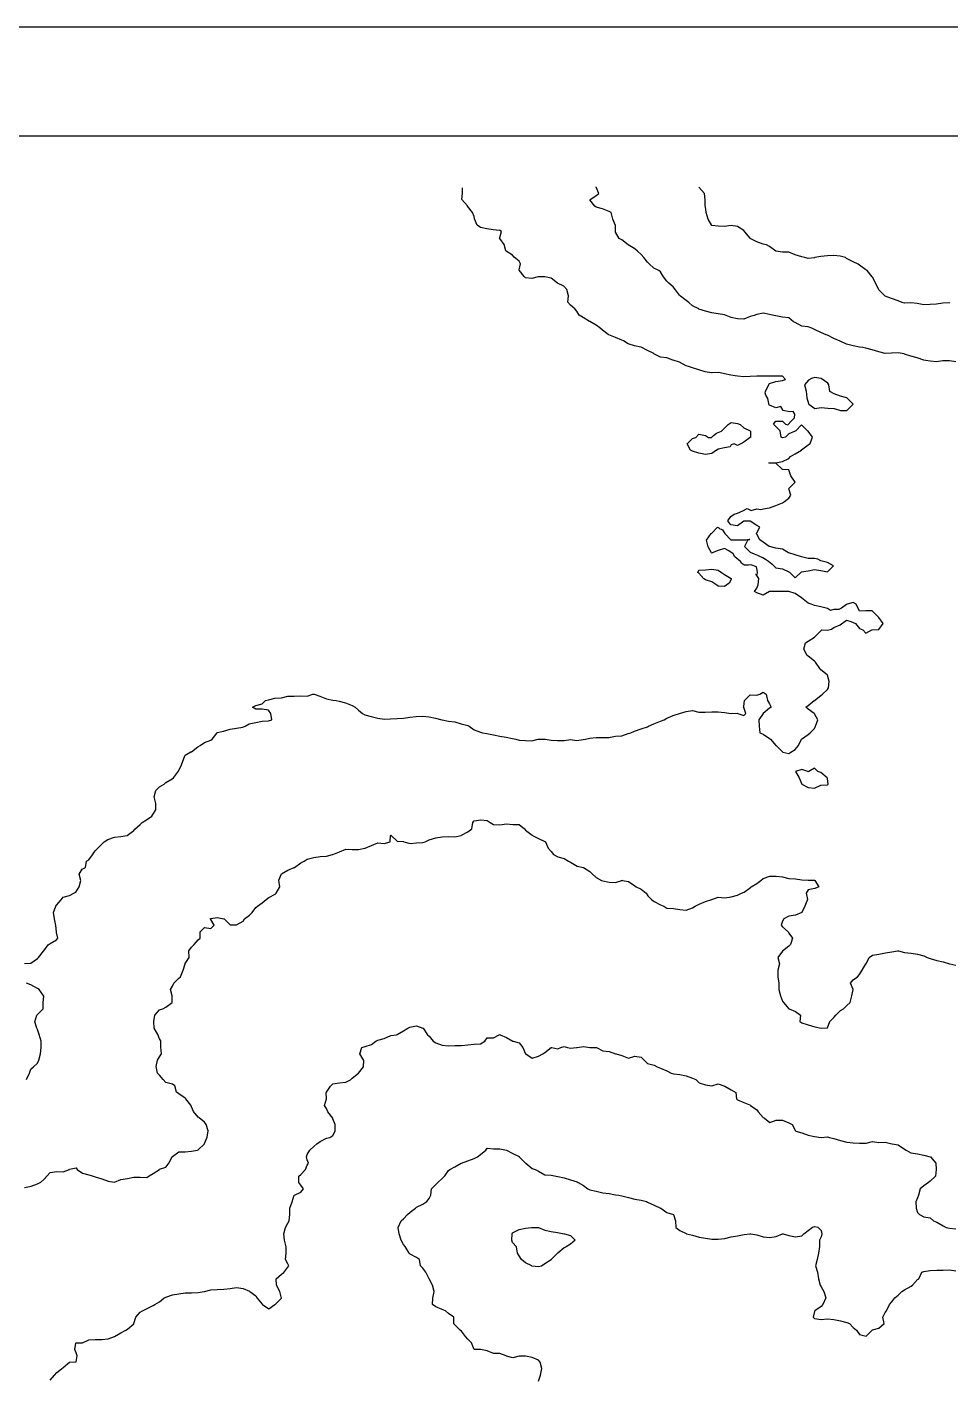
# Model space of a CAD drawing. Extents: x 597 to 1462, y 540 to 1101.
# Drawn here: x 739 to 879.6, y 895 to 1100.6 of the extents above; entities that cross this region are included whole.
import ezdxf

# ---------------------------------------------------------------- set-up
doc = ezdxf.new("R2010")
doc.units = 0
for name, color, linetype in [('Frame_Outer', 7, 'CONTINUOUS'), ('Gridlinescont', 7, 'CONTINUOUS'), ('TEST', 7, 'CONTINUOUS')]:
    doc.layers.add(name, color=color, linetype=linetype)

msp = doc.modelspace()

# ---------------------------------------------------------------- linework, layer by layer
at = {"layer": 'Frame_Outer', "color": 7}
msp.add_lwpolyline([(596.917639, 1100.637229), (1462.392328, 1100.637229), (1462.392328, 539.962512), (596.917639, 539.962512), (596.917639, 1100.637229), (1462.392328, 1100.637229), (1462.392328, 539.962512), (596.917639, 539.962512), (596.917639, 1100.637229), (1462.392328, 1100.637229), (1462.392328, 539.962512), (596.917639, 539.962512), (596.917639, 1100.637229)], close=True, dxfattribs=at)
at = {"layer": 'Gridlinescont', "color": 7}
msp.add_lwpolyline([(614.04912, 1084.06444), (1445.260818, 1084.06444), (1445.260818, 556.535283), (614.04912, 556.535283), (614.04912, 1084.06444)], close=True, dxfattribs=at)
at = {"layer": 'TEST', "color": 7}
for points in [[(851.540419, 1045.378516), (852.063687, 1046.310301), (853.042095, 1046.636409), (854.020446, 1046.76688), (854.509679, 1046.962545), (854.020446, 1047.45172), (853.042095, 1047.45172), (852.063687, 1047.45172), (851.085335, 1047.45172), (850.106927, 1047.45172), (849.128604, 1047.397562), (848.150281, 1047.35458), (847.171873, 1047.452341), (846.193436, 1047.615692), (845.215141, 1047.778534), (844.562869, 1047.941771), (844.236677, 1048.02322), (843.347254, 1047.941771), (843.258438, 1047.933869), (843.211476, 1047.941771), (842.27972, 1048.105093), (841.301396, 1048.431173), (840.322988, 1048.710657), (839.735938, 1048.920179), (839.344722, 1049.023303), (838.366314, 1049.572592), (837.387962, 1049.88885), (837.35545, 1049.897035), (836.408679, 1050.223171), (835.430215, 1050.332052), (834.45192, 1050.864775), (834.431317, 1050.876628), (833.4721, 1051.365917), (832.493777, 1051.844312), (832.461265, 1051.856165), (831.514438, 1052.065659), (830.53603, 1052.389763), (829.837191, 1052.834404), (829.557706, 1052.932222), (828.579383, 1053.32341), (827.600947, 1053.737317), (827.461049, 1053.812981), (826.622398, 1054.46514), (826.203072, 1054.791333), (825.644046, 1055.226096), (824.665638, 1055.757633), (824.653785, 1055.769487), (823.687484, 1056.37158), (823.076022, 1056.748008), (822.708992, 1057.33503), (822.429507, 1057.726246), (821.730668, 1058.269806), (821.339424, 1058.704654), (821.437242, 1059.683006), (821.171642, 1060.661414), (820.75243, 1061.15059), (819.773965, 1061.627658), (819.741453, 1061.639511), (818.794682, 1062.373289), (817.816274, 1062.58648), (816.837951, 1062.602284), (815.859599, 1062.338802), (814.881191, 1062.422622), (814.685527, 1062.618314), (813.90284, 1063.572734), (813.890986, 1063.597569), (813.90284, 1063.644559), (814.147555, 1064.5764), (813.90284, 1064.967532), (813.169062, 1065.554583), (812.924375, 1065.880747), (811.946024, 1066.509115), (811.899062, 1066.53395), (811.619549, 1067.512386), (810.967277, 1068.444115), (810.942442, 1068.491105), (810.967277, 1068.579892), (811.211992, 1069.469372), (810.967277, 1069.632609), (809.988869, 1069.714058), (809.010518, 1069.888782), (808.032222, 1070.092152), (807.542962, 1070.44778), (807.142743, 1071.426131), (807.053956, 1071.752267), (806.836729, 1072.404539), (806.075717, 1073.36909), (806.067532, 1073.380944), (805.178758, 1074.359352), (805.300706, 1075.314928), (805.286595, 1076.156768)], [(880.443248, 1049.637136), (879.46484, 1049.771785), (878.486517, 1049.779969), (877.508109, 1049.61961), (876.529757, 1049.719461), (875.877513, 1049.849988), (875.551349, 1049.89695), (874.572998, 1050.250518), (873.59459, 1050.472684), (872.616266, 1050.822188), (872.583754, 1050.830372), (871.636927, 1050.984606), (870.658519, 1050.943995), (869.680111, 1050.898613), (868.701759, 1051.129782), (867.723464, 1051.480838), (866.745028, 1051.725581), (866.25588, 1051.80703), (865.76662, 1051.881876), (864.788268, 1052.051322), (863.809973, 1052.333713), (862.831565, 1052.77827), (862.814914, 1052.786454), (861.85248, 1053.205808), (860.874128, 1053.675934), (860.678605, 1053.764693), (859.895833, 1054.090885), (858.917482, 1054.547408), (858.526265, 1054.743044), (857.939215, 1054.952538), (856.96092, 1055.069152), (855.982512, 1055.612684), (855.737769, 1055.721565), (855.003991, 1056.308503), (854.025639, 1056.455428), (853.047316, 1056.618722), (852.72118, 1056.700114), (852.068908, 1056.863436), (851.0905, 1057.026674), (850.112148, 1056.822909), (849.72096, 1056.70051), (849.133966, 1056.517234), (848.155558, 1056.113741), (847.17715, 1056.157514), (846.198827, 1056.374825), (845.465021, 1056.700905), (845.220334, 1056.776568), (844.242011, 1056.962327), (843.263603, 1057.120738), (842.285251, 1057.353572), (841.306843, 1057.672314), (841.282008, 1057.680216), (840.327476, 1058.169476), (839.768394, 1058.658624), (839.349152, 1058.984788), (838.510501, 1059.63706), (838.370575, 1059.800382), (837.759084, 1060.615609), (837.391998, 1061.034963), (836.739839, 1061.594045), (836.413674, 1061.920125), (835.924499, 1062.572369), (835.435323, 1063.355056), (835.190636, 1063.550692), (834.456858, 1063.917722), (833.75802, 1064.529213), (833.478507, 1064.808726), (832.934947, 1065.507536), (832.500155, 1065.996684), (831.941101, 1066.48586), (831.521832, 1066.852974), (830.543424, 1067.448435), (830.52762, 1067.465086), (829.565298, 1068.198864), (829.174054, 1068.443579), (828.587003, 1069.39035), (828.578819, 1069.422862), (828.578819, 1070.401213), (828.170443, 1071.379621), (827.937553, 1072.358029), (827.611502, 1072.5209), (826.633094, 1072.91697), (825.654742, 1073.173143), (825.437431, 1073.336465), (824.676504, 1074.301044), (824.66465, 1074.312898), (824.676504, 1074.324751), (825.654799, 1074.963222), (826.074153, 1075.289358), (825.654799, 1076.236186), (825.642946, 1076.268698)], [(879.553768, 1058.652612), (879.464981, 1058.640759), (878.486686, 1058.544183), (877.508222, 1058.408293), (876.529926, 1058.35975), (875.551518, 1058.327238), (874.573167, 1058.513392), (873.594759, 1058.641126), (872.616436, 1058.54455), (872.290243, 1058.653403), (871.638084, 1058.898089), (870.659676, 1059.265119), (869.681268, 1059.624021), (869.669415, 1059.632206), (868.703086, 1060.598535), (868.691232, 1060.610388), (868.268492, 1061.588711), (867.724988, 1062.547956), (867.708337, 1062.568559), (866.941652, 1063.54691), (866.746129, 1063.669282), (865.767664, 1064.362307), (865.572028, 1064.525544), (864.789369, 1064.881172), (863.811018, 1065.381496), (863.64778, 1065.503896), (862.83244, 1065.726061), (861.854032, 1065.829947), (860.875709, 1065.793343), (859.897301, 1065.701254), (858.950474, 1065.505617), (858.917962, 1065.493764), (857.939666, 1065.366115), (857.450378, 1065.505617), (856.961202, 1065.645515), (855.982907, 1065.925028), (855.004471, 1066.321183), (854.026147, 1066.346018), (853.047739, 1066.466725), (853.015227, 1066.487327), (852.068428, 1067.221133), (851.579252, 1067.46582), (851.090077, 1067.563582), (850.111669, 1067.910602), (849.133345, 1068.436184), (849.121492, 1068.444369), (848.293678, 1069.42272), (848.153667, 1069.618272), (847.175259, 1070.261287), (846.196908, 1070.390122), (845.218584, 1070.237948), (844.240176, 1070.31934), (843.261768, 1070.391815), (843.249915, 1070.4), (842.704605, 1071.378351), (842.40751, 1072.356759), (842.285223, 1073.246126), (842.27337, 1073.334913), (842.27337, 1074.313321), (842.145608, 1075.291673), (841.307041, 1076.253994)], [(863.862269, 1042.231879), (864.809096, 1043.178707), (863.862269, 1044.12559), (863.815307, 1044.158102), (862.883551, 1044.402817), (861.905227, 1044.745266), (861.252984, 1045.13651), (861.089633, 1046.114834), (860.926396, 1046.359577), (859.948073, 1047.06945), (859.859286, 1047.094286), (858.969834, 1047.257523), (858.480658, 1047.094286), (857.991426, 1046.849599), (857.40446, 1046.115793), (857.665488, 1045.137357), (857.746937, 1044.158949), (857.991652, 1043.269582), (858.038614, 1043.180767), (858.97037, 1042.528551), (859.948806, 1042.691478), (860.92713, 1042.59366), (861.905566, 1042.528382), (862.883861, 1042.233827), (863.862269, 1042.233827)], [(853.042575, 1018.25157), (854.020898, 1018.088333), (854.99925, 1017.630681), (855.088121, 1017.598169), (855.977488, 1016.708689), (856.866968, 1017.598169), (856.955755, 1017.623005), (857.934163, 1017.79485), (858.912515, 1017.990514), (859.89081, 1017.84359), (860.869218, 1017.645526), (861.801003, 1018.577311), (860.869218, 1019.066543), (859.89081, 1019.31123), (859.401662, 1019.555945), (858.912515, 1019.664798), (857.934163, 1019.69731), (856.955755, 1019.924414), (855.977319, 1020.256251), (854.999024, 1020.51979), (854.978422, 1020.536441), (854.019261, 1021.080001), (853.040853, 1021.270332), (852.062445, 1021.495771), (852.016245, 1021.516373), (851.08446, 1022.168645), (850.595285, 1022.494809), (850.106109, 1023.384176), (850.017237, 1023.472992), (850.106109, 1023.561835), (850.595285, 1024.45123), (850.106109, 1024.695945), (849.127701, 1025.340682), (848.149349, 1025.340682), (847.170941, 1024.670348), (846.192618, 1024.77762), (845.703442, 1025.429864), (846.192618, 1026.082136), (846.681766, 1026.408272), (847.170941, 1026.571509), (848.020628, 1026.925811), (848.638525, 1027.309379), (849.256422, 1026.999245), (850.106109, 1027.257846), (850.724006, 1027.116396), (851.148807, 1027.232361), (852.031231, 1027.386906), (852.063743, 1027.403557), (853.042151, 1027.754246), (854.020503, 1028.170016), (854.346667, 1028.365652), (854.998911, 1028.854828), (855.32499, 1029.344004), (854.998911, 1030.275732), (854.978309, 1030.322722), (854.998911, 1030.355573), (855.94571, 1031.302429), (855.32499, 1032.280752), (854.998911, 1033.170232), (854.020503, 1033.23551), (853.973513, 1033.260345), (853.041784, 1034.192187), (852.063376, 1034.192187), (851.974561, 1034.239177), (852.063376, 1034.259779), (853.041784, 1034.259779), (854.02008, 1034.43614), (854.998431, 1034.892775), (855.243146, 1035.218911), (855.976924, 1035.63818), (856.931428, 1036.197263), (856.956263, 1036.229775), (857.934699, 1036.980937), (858.260835, 1037.176517), (858.586943, 1038.154925), (857.934784, 1039.086654), (857.845969, 1039.133644), (856.956517, 1040.023095), (856.067122, 1039.133644), (855.978335, 1039.086654), (854.999927, 1038.644073), (854.510751, 1038.154925), (854.021575, 1038.06611), (853.826052, 1038.154925), (853.695439, 1039.13322), (853.043167, 1039.785492), (852.652036, 1040.111657), (853.043167, 1040.600804), (854.021575, 1040.600804), (854.510751, 1040.111657), (854.863388, 1040.031985), (855.371614, 1040.612262), (855.887318, 1041.082473), (855.912154, 1041.636108), (855.659904, 1042.053289), (855.091085, 1042.007767), (854.158256, 1042.241334), (853.76004, 1042.841959), (853.043308, 1042.627329), (852.064985, 1043.027548), (852.032473, 1043.048151), (851.819311, 1044.026559)], [(843.99882, 1036.150047), (843.265042, 1035.660786), (842.286691, 1035.497549), (841.308396, 1035.704982), (840.329988, 1036.009895), (840.00388, 1036.149821), (839.491364, 1037.128229), (840.329988, 1037.966796), (840.819107, 1038.106298), (841.308396, 1038.595559), (842.286691, 1038.386037), (842.775866, 1038.106581), (843.21952, 1038.098961), (843.515289, 1038.390807), (843.969215, 1038.743443), (844.732626, 1039.08465), (845.221886, 1039.503976), (845.780856, 1040.063058), (846.200182, 1040.389222), (847.178533, 1040.241027), (847.56975, 1040.063058), (848.1568, 1039.573882), (849.135208, 1039.103841), (849.160044, 1039.083239), (849.168228, 1038.104887), (849.135716, 1038.080052), (848.157308, 1037.370094), (847.668132, 1037.12535), (847.178872, 1036.880664), (846.689724, 1037.12535), (846.227247, 1036.988981), (846.04685, 1036.670267), (845.222056, 1036.538356), (844.243704, 1036.342776), (843.999018, 1036.147112)], [(847.636185, 1019.206074), (846.786498, 1019.901272), (846.524681, 1020.40343), (845.872465, 1020.862605), (845.215847, 1021.184395), (844.237495, 1020.906801), (843.348016, 1020.532321), (843.259228, 1020.485302), (843.234393, 1020.532321), (842.718575, 1021.446382), (842.461132, 1022.48908), (843.169087, 1023.467375), (843.257902, 1023.556191), (844.147354, 1024.445642)], [(844.917115, 1024.061876), (845.245932, 1023.469718), (846.192731, 1022.522919), (847.171054, 1022.514734), (848.14949, 1022.522919)], [(848.766146, 1022.491451), (848.613012, 1022.209596), (848.238419, 1021.513269), (849.127898, 1020.623817)], [(850.171923, 1017.893007), (850.096005, 1018.382154), (849.206526, 1018.692373)], [(738.567936, 957.999242), (739.546287, 958.050155), (740.52461, 958.725682), (740.687932, 958.889004), (741.487186, 959.867356), (741.503837, 959.914318), (742.156081, 960.846074), (742.482132, 961.041711), (743.46054, 961.579796), (743.623834, 961.824482), (743.46054, 962.713877), (743.448687, 962.802749), (743.353691, 963.781101), (743.136436, 964.759396), (742.973142, 965.737804), (743.353691, 966.71624), (743.462544, 966.838555), (744.147441, 967.694648), (744.440782, 968.061734), (745.419134, 968.346892), (746.071462, 968.673056), (746.397542, 968.868636), (746.886718, 969.651408), (747.158413, 970.629731), (746.886718, 971.608054), (747.37595, 972.34186), (747.865126, 972.586575), (748.027996, 973.564983), (748.354132, 973.760563), (748.91313, 974.543306), (749.332456, 975.130272), (749.7237, 975.521489), (750.310722, 976.108511), (750.701854, 976.499671), (751.288961, 976.866757), (752.267313, 977.198566), (753.245664, 977.315237), (754.135088, 977.478474), (754.223903, 977.499076), (755.202311, 978.262628), (755.365181, 978.458208), (756.180465, 979.157047), (756.506657, 979.43656), (757.158873, 979.871352), (757.974241, 980.414912), (758.137478, 980.659598), (758.556804, 981.393376), (758.556804, 982.371784), (758.333341, 983.350136), (758.556804, 984.328544), (759.115802, 984.887541), (759.849608, 985.306895), (760.094323, 985.55161), (761.072731, 986.089723), (761.268282, 986.285303), (762.019445, 987.263626), (762.051957, 987.296138), (762.471283, 988.242966), (762.834644, 989.221374), (763.030196, 989.710521), (763.919676, 990.199697), (764.008463, 990.21155), (764.986871, 990.980408), (765.313035, 991.176045), (765.965279, 991.665221), (766.94363, 992.014725), (767.139267, 992.154227), (767.898049, 993.13255), (767.922885, 993.165062), (768.901293, 993.378225), (769.879729, 993.692451), (770.858052, 993.832462), (771.836376, 993.989546), (772.162568, 994.111946), (772.814784, 994.503078), (773.79322, 994.698714), (774.771543, 994.894294), (775.749895, 994.926806), (776.239127, 995.090157), (776.075833, 996.06848), (775.749726, 996.557628), (774.771318, 996.720978), (773.792966, 996.720978), (773.30379, 997.047057), (773.792966, 997.291772), (774.771318, 997.536459), (775.260493, 998.025691), (775.749726, 998.165222), (776.728049, 998.392326), (777.706457, 998.460003), (778.684808, 998.677314), (779.663216, 998.677314), (780.641568, 998.758763), (781.619891, 998.677314), (782.509343, 999.003478), (782.59813, 999.015332), (782.686945, 999.003478), (783.576425, 998.677314), (784.554833, 998.304583), (785.533128, 998.100339), (786.022304, 998.024675), (786.51148, 997.915822), (787.489888, 997.668624), (788.468211, 997.255704), (788.957387, 997.046154), (789.446647, 996.557035), (790.033613, 996.067859), (790.424801, 995.872279), (791.403238, 995.578824), (792.381561, 995.334138), (793.359969, 995.222801), (794.338292, 995.251588), (795.316728, 995.2841), (796.295052, 995.368061), (797.27346, 995.47968), (798.251811, 995.606144), (799.230219, 995.675429), (800.208571, 995.539962), (801.186894, 995.332952), (802.165302, 995.100486), (802.212292, 995.088633), (803.144134, 994.871322), (804.122457, 994.794868), (805.10078, 994.476888), (806.079216, 994.21301), (806.323903, 994.109886), (807.057681, 993.576204), (808.036032, 993.196841), (808.362197, 993.131534), (809.014384, 992.99206), (809.992792, 992.82586), (810.9712, 992.619216), (811.949523, 992.479319), (812.927847, 992.26198), (813.417107, 992.153126), (813.906283, 992.022627), (814.884578, 991.957321), (815.863042, 991.90875), (816.794771, 992.153465), (816.841761, 992.165318), (817.820084, 992.165318), (817.867074, 992.153465), (818.798803, 992.013934), (819.777154, 991.958196), (820.755562, 991.946342), (821.73397, 992.080482), (822.712294, 991.972532), (823.690645, 992.085845), (824.016809, 992.15592), (824.669053, 992.286448), (825.647461, 992.427616), (826.625813, 992.386214), (827.604136, 992.427616), (828.582544, 992.58391), (829.560952, 992.673996), (830.539304, 993.003744), (830.93052, 993.134328), (831.517542, 993.360134), (832.495894, 993.705123), (833.474302, 994.031287), (833.614199, 994.112736), (834.452794, 994.503896), (835.431202, 994.881171), (836.018168, 995.090665), (836.409385, 995.33538), (837.387736, 995.775646), (838.33462, 996.069101), (838.367132, 996.080954), (839.34554, 996.346554), (840.323863, 996.502058), (841.302215, 996.245095), (842.280623, 996.245095), (843.258918, 996.311981), (844.237382, 996.311981), (845.215678, 996.189666), (846.194114, 996.081208), (847.172437, 996.11372), (847.219427, 996.06673), (848.151184, 995.740679), (848.477348, 996.06673), (848.151184, 996.998572), (848.104194, 997.045562), (848.151184, 997.134349), (848.273584, 998.023716), (849.129648, 998.879837), (850.108, 998.839197), (850.597232, 999.002462), (851.086408, 999.328598), (851.575584, 999.002462), (851.738821, 998.024139), (852.064985, 997.534907), (852.3097, 997.045731), (852.064985, 996.850151), (851.110453, 996.067464), (851.085618, 996.050813), (850.433374, 995.088463), (850.46216, 994.11014), (850.595539, 993.131732), (851.084686, 992.93618), (852.063038, 992.262092), (852.226332, 992.153324), (853.041672, 991.194107), (853.074184, 991.173505), (854.021011, 990.226734), (854.10977, 990.194222), (854.99925, 989.949507), (855.325414, 990.194222), (855.977601, 990.585438), (856.466833, 991.172404), (856.93679, 992.150812), (856.957392, 992.171414), (857.9358, 992.886029), (858.261964, 993.130716), (858.914208, 993.78296), (859.077445, 994.109039), (859.403638, 995.087447), (858.914462, 996.019204), (858.867472, 996.066222), (857.935715, 996.718438), (857.609636, 997.04463), (857.935715, 997.289317), (858.882514, 998.023095), (858.915026, 998.043697), (859.893434, 998.807193), (860.138149, 999.002829), (860.871955, 999.736635), (861.067507, 999.981322), (861.15144, 1000.959645), (860.871955, 1001.891486), (860.84712, 1001.938476), (859.892644, 1002.72122), (859.72935, 1002.9168), (859.053852, 1003.895208), (858.913869, 1004.017523), (857.935518, 1004.798375), (857.795507, 1004.874039), (857.28302, 1005.852334), (857.544132, 1006.830799), (857.935348, 1007.075485), (858.9137, 1007.711388), (859.0361, 1007.809207), (859.892108, 1008.665271), (860.055345, 1008.787615), (860.870685, 1008.778584), (861.480624, 1008.929347), (861.849404, 1009.169405), (862.827812, 1009.581986), (863.806248, 1010.25534), (864.462782, 1010.096872), (865.175788, 1009.766333), (865.762725, 1009.032612), (866.252014, 1008.787925), (866.741162, 1008.298693), (867.630557, 1008.787925), (867.719344, 1008.820437), (868.697752, 1008.837088), (869.349996, 1009.768901), (868.697752, 1010.700658), (868.65079, 1010.747648), (867.719005, 1011.679461), (866.740654, 1011.679461), (865.762246, 1011.637241), (865.715284, 1011.726056), (865.272703, 1012.704464), (864.783442, 1012.949179), (863.894076, 1012.704464), (863.805204, 1012.657502), (863.024238, 1012.11191), (862.633784, 1011.880093), (861.848444, 1011.911024), (861.359268, 1011.725746), (860.870036, 1012.051882), (859.891713, 1012.312994), (858.913361, 1012.508574), (858.424129, 1012.704154), (857.934953, 1012.844136), (856.956545, 1013.66354), (856.909555, 1013.684142), (855.977827, 1014.336414), (854.999475, 1014.646548), (854.021067, 1014.646548), (853.042744, 1014.629897), (852.064336, 1014.638081), (851.085984, 1014.074963), (850.107576, 1014.46618), (849.781469, 1014.661732), (850.107576, 1015.150992), (850.352263, 1015.640168), (850.433741, 1016.618576), (850.107576, 1017.107752)], [(860.875794, 985.185737), (861.015691, 985.274524), (860.875794, 986.163919), (860.855191, 986.252678), (859.896059, 987.068018), (859.406799, 987.231256), (858.917651, 987.720516), (858.028256, 987.231256), (857.939469, 987.184294), (857.892479, 987.231256), (856.960638, 987.510768), (856.028909, 987.231256), (856.569365, 986.252932), (856.960581, 985.321119), (857.007543, 985.274129), (857.939384, 984.784982), (858.917708, 984.687163), (859.896116, 985.134429), (860.874467, 985.185398)], [(738.5904, 923.861642), (739.568696, 924.0752), (740.547132, 924.417676), (741.036308, 924.662363), (741.525568, 925.053608), (742.014716, 925.640658), (742.503891, 926.129806), (743.482215, 926.292704), (744.460623, 926.252121), (745.407422, 926.619123), (745.439934, 926.643958), (746.418342, 926.864458), (746.613922, 926.619744), (747.396693, 926.060746), (748.375017, 925.804573), (748.864277, 925.641336), (749.353368, 925.501353), (750.331776, 925.151934), (751.310184, 924.82577), (752.288536, 924.674781), (753.266859, 925.070485), (754.245267, 925.249724), (755.223675, 925.445276), (756.202027, 925.424674), (757.180322, 925.395887), (757.571566, 925.640602), (758.158617, 926.007688), (759.117806, 926.619207), (759.138408, 926.631061), (760.116731, 926.943311), (760.605907, 927.595527), (761.081395, 928.573878), (761.093248, 928.59053), (762.071572, 929.308221), (763.04998, 929.308221), (764.028331, 929.38967), (764.917811, 929.552907), (765.006598, 929.569558), (765.968919, 930.531823), (765.984724, 930.556659), (766.419572, 931.511163), (766.528453, 932.489514), (766.264462, 933.467922), (765.984978, 933.794002), (765.202263, 934.446358), (765.006626, 934.568645), (764.321814, 935.424766), (764.028388, 936.158544), (763.930569, 936.403231), (763.158833, 937.381639), (763.04998, 937.479457), (762.071572, 938.11536), (761.745464, 938.360047), (761.484352, 939.338511), (761.093135, 939.583198), (760.114812, 939.827913), (759.695486, 940.317032), (759.136404, 940.969304), (758.810296, 941.295497), (758.647002, 942.273905), (758.810296, 943.2522), (759.136404, 943.741376), (759.46254, 944.230636), (759.332069, 945.208959), (759.332069, 946.187283), (759.136404, 946.513475), (758.856919, 947.165691), (758.297894, 948.144127), (758.256492, 949.12245), (758.403332, 950.100802), (759.13711, 950.939482), (759.626285, 951.079379), (760.115518, 951.324066), (761.062317, 952.057844), (761.062317, 953.036252), (760.814356, 954.014603), (761.093869, 954.503779), (761.338556, 954.992955), (762.072277, 955.726732), (762.35179, 955.971447), (762.724577, 956.949855), (763.02695, 957.928179), (763.051786, 957.960691), (763.638836, 958.90749), (763.61005, 959.885841), (764.029319, 960.472892), (764.420535, 960.86408), (765.007558, 961.597801), (765.333722, 961.842516), (765.333722, 962.820924), (765.985966, 963.473168), (766.964289, 963.309931), (767.453549, 963.798994), (766.964289, 964.688473), (766.875502, 964.77726), (766.964289, 964.82425), (767.942697, 964.973236), (768.921048, 964.793601), (769.009864, 964.77695), (769.899287, 963.887555), (770.877639, 963.845334), (771.856047, 964.450955), (772.100762, 964.777119), (772.834539, 965.364113), (773.225671, 965.755358), (773.812722, 966.489079), (774.057408, 966.733766), (774.791214, 967.222942), (775.378236, 967.712174), (775.769481, 968.038282), (776.747804, 968.527429), (776.88773, 968.690751), (777.481752, 969.669159), (777.291449, 970.647511), (777.694519, 971.625834), (777.727031, 971.642485), (778.705439, 972.169959), (779.659971, 972.604807), (779.684806, 972.612991), (780.663214, 973.289054), (781.15239, 973.582509), (781.641566, 973.849266), (782.619974, 974.1259), (783.598326, 974.267067), (784.576734, 974.315638), (785.508462, 974.560353), (785.555452, 974.572206), (786.533775, 974.979368), (787.512183, 975.416135), (788.490591, 975.342898), (789.468943, 975.322296), (790.400671, 975.539579), (790.44769, 975.551432), (791.426098, 975.975443), (792.404506, 976.356104), (793.382857, 976.274627), (794.272224, 976.519342), (794.329543, 977.497637), (794.362055, 977.514288), (794.450871, 977.497637), (795.340238, 976.60827), (796.318589, 976.566078), (796.365551, 976.519116), (797.297392, 976.239603), (798.275744, 976.379501), (799.254039, 976.396152), (799.580203, 976.518552), (800.232503, 976.797952), (801.210798, 977.140908), (802.189206, 977.271041), (803.167558, 977.299827), (804.145966, 977.251229), (805.092765, 977.495944), (805.125277, 977.507797), (806.103629, 978.056126), (806.690736, 978.475396), (806.886316, 979.453804), (807.081867, 979.69849), (808.060275, 979.873271), (809.038599, 979.779968), (809.527774, 979.453804), (810.01695, 979.127696), (810.995358, 979.087112), (811.973766, 979.236408), (812.952118, 979.174319), (813.930441, 979.127329), (814.713213, 978.475001), (814.908793, 978.312158), (815.887201, 977.516038), (815.934162, 977.495436), (816.866032, 977.00626), (817.844327, 976.548636), (817.933114, 976.516124), (818.333362, 975.537688), (818.822538, 975.048569), (819.148589, 974.559393), (819.800833, 974.233201), (820.779241, 973.972173), (821.431513, 973.580985), (821.757592, 973.417691), (822.736, 972.798101), (823.714352, 972.618494), (823.734954, 972.601843), (824.694086, 971.990324), (825.020222, 971.623322), (825.672494, 971.08964), (826.487834, 970.644914), (826.651072, 970.547153), (827.62948, 970.351573), (828.607831, 970.319061), (829.554602, 970.64514), (829.587114, 970.661791), (829.675901, 970.64514), (830.565381, 970.44956), (831.543676, 969.829885), (831.739369, 969.667043), (832.522028, 969.275826), (833.255834, 968.688776), (833.500548, 968.297588), (834.087542, 967.710537), (834.478702, 967.431109), (835.45711, 966.927935), (835.946286, 966.732355), (836.435462, 966.406191), (837.41387, 966.377404), (838.392222, 966.206349), (839.37063, 966.110648), (840.348953, 966.453491), (840.740169, 966.733004), (841.327135, 966.99976), (842.305543, 967.417816), (843.25237, 967.711214), (843.284882, 967.719399), (844.26329, 968.066419), (845.241586, 967.977519), (846.220022, 968.145329), (847.198345, 968.362612), (847.785367, 968.688804), (848.176612, 968.866773), (849.154964, 969.569422), (849.277335, 969.667297), (850.133428, 970.156444), (850.755954, 970.64562), (851.11161, 970.925105), (852.089934, 971.256942), (853.068342, 971.297553), (854.04675, 971.167054), (855.025101, 970.951013), (856.003453, 970.854803), (856.981861, 970.726759), (857.960269, 970.659082), (858.938592, 970.650898), (858.963428, 970.642713), (859.591795, 969.664418), (858.939636, 969.419703), (857.961228, 969.175016), (857.63512, 968.685841), (857.838885, 967.707433), (857.417668, 966.729081), (856.998794, 965.750673), (856.98299, 965.734869), (856.004582, 965.316023), (855.02623, 965.163848), (854.243543, 964.772632), (854.047963, 964.44644), (853.852327, 963.794196), (854.047963, 963.549481), (854.886586, 962.815703), (855.026484, 962.620123), (855.585538, 961.837464), (855.270917, 960.859113), (855.02623, 960.614398), (854.063909, 959.88062), (854.047258, 959.860018), (853.348419, 958.900801), (853.557941, 957.92245), (853.313226, 956.944126), (853.349858, 955.965718), (853.461505, 954.98731), (853.478156, 954.008959), (853.722843, 953.030607), (854.049007, 952.247864), (854.171351, 952.052284), (855.027415, 951.087648), (855.059927, 951.075795), (856.006755, 950.656469), (856.789498, 950.097387), (856.658998, 949.119035), (856.985078, 948.955742), (857.963486, 948.629634), (858.941838, 948.336207), (859.920246, 948.151239), (860.898569, 948.187871), (861.224733, 949.119628), (861.877005, 949.771928), (862.156405, 950.098036), (862.855244, 950.796875), (863.34442, 951.076359), (863.833652, 951.565535), (864.322828, 952.054767), (864.616282, 953.033119), (864.795917, 954.011442), (864.420589, 954.989878), (864.811834, 955.478998), (865.464106, 955.968174), (865.790242, 956.294338), (866.181458, 956.94661), (866.74929, 957.924933), (866.769892, 957.949769), (867.259039, 958.904244), (867.748215, 959.23038), (868.726538, 959.393646), (869.704975, 959.603139), (870.683298, 959.743122), (871.572778, 959.882652), (871.661537, 959.903254), (871.708555, 959.882652), (872.640283, 959.637909), (873.618691, 959.556544), (874.597043, 959.393222), (875.575394, 959.121527), (876.064627, 958.904244), (876.553802, 958.726275), (877.53221, 958.414814), (878.510534, 958.251577), (879.488885, 957.935262), (879.535847, 957.927078), (880.46766, 957.731498)], [(738.876207, 940.300127), (739.315824, 941.27845), (739.548658, 941.890026), (739.915688, 942.257028), (740.527179, 942.800616), (740.733003, 943.235464), (740.987483, 944.213787), (741.113947, 945.192111), (741.1258, 946.170547), (740.82879, 947.148955), (740.527546, 947.931614), (740.429727, 948.127194), (740.160544, 949.105545), (740.429727, 950.083953), (740.527546, 950.192778), (741.397242, 951.062446), (741.433902, 952.040854), (741.49681, 953.019177), (740.819363, 953.9975), (740.525965, 954.193165), (739.547614, 954.704072), (738.848775, 954.975796)], [(742.500166, 894.484877), (743.15241, 895.267592), (743.478518, 895.658809), (744.212295, 896.245831), (744.456982, 896.441411), (745.411514, 897.224154), (745.43635, 897.244756), (746.414758, 897.314042), (746.610338, 898.203522), (746.414758, 898.692754), (746.219178, 899.18193), (746.368106, 900.160281), (746.415068, 900.185117), (747.393476, 900.209952), (748.371828, 900.652562), (749.350151, 900.722637), (750.328559, 900.697802), (751.30691, 900.81642), (752.261442, 901.142584), (752.286278, 901.163186), (753.264601, 901.703077), (753.998379, 902.122347), (754.243094, 902.28564), (755.202311, 903.100868), (755.222913, 903.147886), (755.548964, 904.079614), (756.201321, 904.862386), (756.527372, 905.057966), (757.179644, 905.38413), (758.158081, 905.873306), (758.402767, 906.036543), (759.136489, 906.455841), (759.788704, 907.014951), (760.114897, 907.137238), (761.09322, 907.504353), (762.071628, 907.644278), (763.04998, 907.8157), (764.028388, 907.8157), (765.006739, 907.844487), (765.938468, 907.995052), (765.985429, 908.003237), (766.963837, 908.272844), (767.942189, 908.293446), (768.92054, 908.359542), (769.898948, 908.481858), (770.877356, 908.645151), (771.85568, 908.481858), (772.834031, 908.08161), (772.880993, 907.992851), (773.812863, 907.340692), (774.008386, 907.014528), (774.791158, 906.059996), (774.837358, 906.03516), (775.769199, 905.382916), (776.701012, 906.03516), (776.748002, 906.055762), (777.707219, 907.014895), (777.481808, 907.993303), (776.943667, 908.971626), (776.911155, 909.950034), (777.726495, 910.648901), (778.052546, 910.928386), (778.704903, 911.711044), (778.844405, 911.906624), (778.704903, 912.232788), (778.313658, 912.884976), (778.42539, 913.863384), (778.42539, 914.841792), (778.161399, 915.820143), (778.052546, 916.798467), (778.313658, 917.776875), (778.704903, 918.429118), (778.867717, 918.755283), (778.998244, 919.733634), (778.998244, 920.711958), (779.357146, 921.690394), (779.664035, 922.668689), (779.684637, 922.68534), (780.662989, 923.158514), (781.082314, 923.647661), (780.662989, 924.234712), (780.336881, 924.625844), (780.383871, 925.60428), (780.663271, 925.848966), (781.397077, 926.582744), (781.641792, 927.234988), (781.837428, 927.561152), (781.641792, 928.050328), (781.519477, 928.539504), (781.641792, 928.865668), (782.033008, 929.517912), (782.62003, 930.104962), (783.109206, 930.496179), (783.598382, 930.88731), (784.57679, 931.352018), (785.065966, 931.474417), (785.555113, 931.800582), (785.881306, 932.452769), (785.881306, 933.431177), (785.555113, 934.320544), (785.522601, 934.409416), (784.771439, 935.387767), (784.575915, 935.876915), (784.249723, 936.36609), (784.556639, 937.344498), (784.548455, 938.32285), (784.57329, 938.355362), (785.160341, 939.302161), (785.551557, 939.628241), (786.529909, 939.791168), (787.508204, 939.913454), (788.241982, 940.280569), (788.486725, 940.525256), (789.433524, 941.259062), (789.466036, 941.291574), (790.199729, 942.238373), (790.249118, 943.216724), (789.662068, 944.195132), (789.955522, 945.173484), (790.444698, 945.313382), (791.423106, 945.662886), (792.075322, 946.152005), (792.401514, 946.315299), (793.379837, 946.543645), (794.358189, 946.990854), (795.24764, 947.130836), (795.336428, 947.163348), (796.314836, 947.71879), (796.967079, 948.109978), (797.293244, 948.273215), (798.271595, 948.501618), (799.249918, 948.141926), (799.28243, 948.109414), (799.984684, 947.131006), (800.229399, 946.886319), (800.816421, 946.152598), (801.207666, 945.873085), (802.186074, 945.530128), (803.164397, 945.441313), (804.142805, 945.4701), (805.121157, 945.4701), (806.09948, 945.56789), (807.077888, 945.66568), (808.056211, 945.763526), (808.708483, 946.154686), (809.034619, 946.643918), (810.012971, 946.643918), (810.902451, 947.133094), (810.991238, 947.15793), (811.02375, 947.133094), (811.970521, 946.713768), (812.948929, 946.166793), (812.995947, 946.15494), (813.927675, 945.875427), (814.471235, 945.176617), (814.906027, 944.222169), (814.930862, 944.197334), (815.885366, 943.54509), (816.863718, 943.871254), (817.51599, 944.197334), (817.842041, 944.442049), (818.788868, 945.175826), (818.82138, 945.192478), (818.910139, 945.175826), (819.799534, 944.980246), (820.28871, 945.175826), (820.777942, 945.339148), (821.267118, 945.175826), (821.756294, 945.066973), (822.645661, 945.175826), (822.734476, 945.192478), (823.712884, 945.339402), (824.691208, 945.195328), (825.669616, 945.187144), (825.716606, 945.17529), (826.648334, 944.686143), (827.62677, 944.588353), (828.605094, 944.220871), (828.693881, 944.196036), (829.58336, 943.951349), (830.561712, 943.543792), (831.54012, 943.869843), (832.518415, 943.706606), (833.007704, 943.217458), (833.496767, 942.728282), (834.475175, 942.483596), (834.96435, 942.238853), (835.453611, 942.043216), (836.431906, 941.652084), (837.084178, 941.260868), (837.410258, 941.163078), (838.388666, 941.065288), (839.367074, 940.869623), (840.345425, 940.527147), (840.834601, 940.28246), (841.323748, 939.793284), (842.302156, 939.499858), (843.280508, 939.320195), (844.258916, 939.670884), (845.237268, 939.313676), (845.262103, 939.305491), (846.216607, 938.746409), (846.950328, 938.32714), (847.055089, 937.348732), (847.19462, 937.185494), (848.173056, 936.804918), (849.151464, 936.382177), (849.172066, 936.370324), (850.131283, 935.671485), (850.348622, 935.391972), (851.109522, 934.535851), (851.305102, 934.413564), (852.087817, 933.761236), (853.066225, 934.0874), (854.044548, 934.134362), (855.022956, 933.715036), (855.512132, 933.435523), (856.001308, 932.503795), (856.04827, 932.456833), (856.980026, 932.17732), (857.958434, 931.804589), (858.936786, 931.618322), (859.915109, 931.489488), (860.893517, 931.567522), (861.219597, 931.478707), (861.871869, 931.328142), (862.850277, 930.989306), (863.8286, 930.76714), (864.807036, 930.678353), (865.78536, 930.598089), (866.763768, 930.609942), (867.742119, 930.857028), (868.720527, 930.697036), (869.698822, 930.745635), (870.677287, 930.511927), (870.766046, 930.500073), (871.655441, 930.336836), (872.633849, 929.684592), (872.878535, 929.521327), (873.612341, 929.15424), (874.590665, 928.977456), (875.569016, 928.787238), (876.547424, 928.549438), (876.568026, 928.541254), (877.41856, 927.562846), (877.439162, 926.584522), (877.332284, 925.606171), (876.549626, 924.823512), (876.304882, 924.627819), (875.571161, 924.094165), (875.027658, 923.649411), (874.770666, 922.671116), (874.592697, 922.2799), (874.366778, 921.692849), (874.395564, 920.714498), (874.591144, 920.062254), (874.91728, 919.73609), (875.56944, 919.409925), (876.547848, 919.246688), (877.037023, 918.757512), (877.526284, 918.56196), (878.504607, 918.023819), (878.993783, 917.779104), (879.48293, 917.681342), (880.461367, 917.561821)], [(816.865129, 894.350511), (817.191208, 895.282296), (817.354051, 896.260704), (817.109364, 897.238999), (816.864677, 897.565163), (815.886326, 897.97272), (814.907918, 898.185911), (813.929566, 898.170107), (812.951158, 897.890622), (811.972835, 898.185262), (811.925845, 898.217774), (810.994088, 898.543938), (810.015652, 898.543938), (809.037329, 898.951495), (808.059005, 899.176906), (807.080597, 899.176906), (807.055762, 899.193557), (806.660481, 900.171909), (806.101399, 900.730963), (805.734284, 901.150317), (805.122822, 901.965544), (804.927185, 902.128894), (804.144498, 902.911553), (803.948918, 903.107133), (803.948918, 904.085456), (803.16626, 904.644623), (802.677084, 905.063864), (802.187908, 905.289811), (801.2095, 905.675666), (800.720324, 906.042696), (800.7904, 907.021104), (800.965124, 907.999427), (800.720409, 908.977778), (800.231149, 909.932282), (800.223246, 909.957118), (799.697608, 910.935469), (799.252882, 911.54696), (798.885852, 911.913962), (798.763452, 912.89237), (798.274389, 913.171883), (797.295953, 913.707625), (797.173666, 913.870552), (796.535025, 914.848876), (796.317714, 915.175012), (795.926498, 915.827312), (795.66547, 916.80572), (795.479204, 917.784043), (795.950938, 918.762451), (796.31794, 919.088615), (796.905075, 919.740859), (797.296179, 920.096403), (798.1523, 920.719041), (798.274643, 920.859052), (799.253051, 921.330673), (799.840045, 921.697788), (800.231205, 922.186936), (800.475892, 922.676083), (800.557398, 923.654435), (801.209613, 924.306763), (801.535693, 924.632843), (802.188021, 925.219893), (802.622813, 925.61111), (803.166373, 926.426365), (803.361953, 926.589602), (804.144611, 926.980819), (805.106933, 927.567869), (805.123584, 927.579722), (806.101935, 927.934476), (807.080343, 928.266369), (807.569519, 928.545882), (808.058667, 928.871962), (808.841382, 929.52429), (809.037018, 929.85037), (810.01537, 929.769005), (810.993778, 929.769005), (811.972073, 929.54842), (811.996908, 929.523584), (812.951384, 929.034409), (813.929792, 928.554913), (813.946443, 928.546729), (814.908764, 927.584294), (814.925416, 927.567643), (815.887737, 926.729076), (816.376913, 926.589066), (816.866145, 926.344379), (817.844496, 925.806294), (818.822792, 925.750584), (819.312052, 925.610573), (819.801228, 925.512812), (820.779636, 925.309414), (821.757987, 925.02341), (822.736282, 924.729955), (822.931947, 924.632165), (823.714634, 924.143018), (824.366878, 923.653757), (824.693042, 923.514227), (825.671394, 923.304733), (826.649802, 923.042859), (827.628125, 922.936856), (828.606533, 922.757589), (829.095709, 922.676196), (829.584884, 922.578434), (830.563292, 922.320596), (831.541644, 922.074301), (832.520052, 921.904036), (833.302739, 921.698211), (833.498291, 921.622548), (834.476727, 921.16419), (835.455135, 920.729173), (835.47997, 920.720989), (836.434474, 920.068745), (837.412798, 919.754829), (837.44531, 919.742976), (837.739978, 918.764652), (837.805256, 917.786244), (838.392278, 917.297069), (839.370714, 916.823895), (839.417676, 916.80809), (840.349433, 916.590779), (841.327841, 916.264615), (842.306164, 916.123419), (843.284516, 915.96958), (844.262924, 915.994416), (845.241275, 916.075865), (846.219683, 916.32058), (847.198006, 916.483817), (848.176443, 916.701128), (849.06581, 916.809981), (849.154597, 916.821835), (849.201587, 916.809981), (850.133428, 916.632012), (851.111751, 916.365171), (852.090159, 916.222818), (853.068511, 916.375049), (854.023015, 916.809812), (854.04785, 916.817714), (854.136637, 916.809812), (855.026004, 916.565125), (856.004412, 916.32041), (856.982764, 916.483648), (857.308928, 916.809812), (857.961172, 917.298988), (858.613444, 917.788164), (858.939523, 917.910563), (859.428699, 917.788164), (859.917931, 917.298988), (860.015721, 916.809812), (859.917931, 916.320636), (859.673245, 915.831489), (859.673245, 914.853052), (859.498464, 913.874644), (859.295095, 912.896321), (859.061443, 911.917998), (859.374061, 910.939562), (859.498464, 909.961266), (859.754609, 908.982802), (859.917931, 908.738115), (860.337201, 908.004338), (860.651878, 907.025986), (860.19767, 906.047578), (859.918157, 905.721527), (858.963653, 905.069255), (858.938818, 904.980468), (858.694103, 904.091016), (858.938818, 903.895436), (859.917141, 903.764908), (860.895464, 903.846273), (861.873872, 903.764908), (862.852337, 903.547625), (863.830632, 903.30864), (864.221877, 903.112975), (864.808814, 902.526037), (865.298075, 902.134793), (865.78725, 901.482549), (866.765658, 901.203064), (867.697387, 902.134906), (867.744377, 902.151557), (868.722785, 902.415096), (869.538068, 903.113934), (869.334276, 904.092286), (869.701362, 904.826064), (869.8646, 905.07075), (870.35386, 906.049102), (870.67994, 906.440318), (871.169172, 907.027369), (871.658348, 907.446666), (872.21743, 908.005692), (872.636699, 908.250407), (873.615107, 908.8063), (873.859822, 908.98427), (874.5936, 909.822921), (874.789152, 909.962847), (875.245787, 910.941255), (875.571923, 911.039045), (876.550331, 911.22074), (877.528654, 911.241342), (878.507006, 911.241342), (879.485414, 911.296319), (880.463766, 911.158002)], [(817.338246, 911.896746), (816.84907, 911.746181), (815.870662, 911.889437), (815.85006, 911.897621), (814.890843, 912.386854), (814.279352, 912.876029), (813.912266, 913.46308), (813.695068, 913.854296), (813.493279, 914.832704), (812.934168, 915.484892), (812.783603, 915.811056), (812.836153, 916.789407), (812.933943, 916.929361), (813.912351, 917.441877), (814.890674, 917.670166), (815.780154, 917.767928), (815.868969, 917.779782), (816.847264, 917.779782), (816.879776, 917.767928), (817.826604, 917.348715), (818.804927, 917.156296), (819.783278, 916.98527), (820.761686, 916.798297), (820.850445, 916.790395), (821.739925, 916.54568), (822.473703, 915.811902), (821.739925, 915.22488), (821.087681, 914.833636), (820.761517, 914.670398), (819.8023, 913.855058), (819.781698, 913.838407), (818.819461, 912.876086), (818.80281, 912.85125), (817.824459, 912.222826), (817.335226, 911.896718)]]:
    msp.add_lwpolyline(points, dxfattribs=at)
msp.add_lwpolyline([(845.221886, 1015.408604), (844.24345, 1015.481841), (844.047898, 1015.604156), (843.265127, 1016.093417), (842.286804, 1016.442808), (842.04206, 1016.58279), (841.308283, 1017.421413), (841.145045, 1017.561311), (841.308283, 1017.887475), (842.286634, 1017.952781), (843.265042, 1018.050543), (844.24345, 1017.887701), (844.732626, 1017.561537), (845.221774, 1017.235457), (846.200125, 1016.629808), (846.232637, 1016.58279), (846.200125, 1016.494031), (845.904102, 1015.89397), (845.221886, 1015.408604)], close=True, dxfattribs=at)
for points in [[(851.819311, 1044.026559), (851.256475, 1044.898258), (851.356325, 1045.001665), (851.540419, 1045.378516)], [(844.147354, 1024.445642), (844.371523, 1024.276676), (844.64429, 1024.116345), (844.917115, 1024.061876)], [(848.14949, 1022.522919), (848.439502, 1022.492749), (849.5838, 1022.692139), (848.766146, 1022.491451)], [(849.127898, 1020.623817), (850.919022, 1019.791516), (851.14796, 1020.078394), (853.042575, 1018.25157)], [(849.206526, 1018.692373), (848.206697, 1018.630058), (848.24237, 1018.473933), (847.636185, 1019.206074)], [(850.107576, 1017.107752), (849.546914, 1017.593287), (850.433741, 1016.618576), (850.171923, 1017.893007)]]:
    msp.add_open_spline(points, degree=3, dxfattribs=at)

doc.saveas('drawing.dxf')
